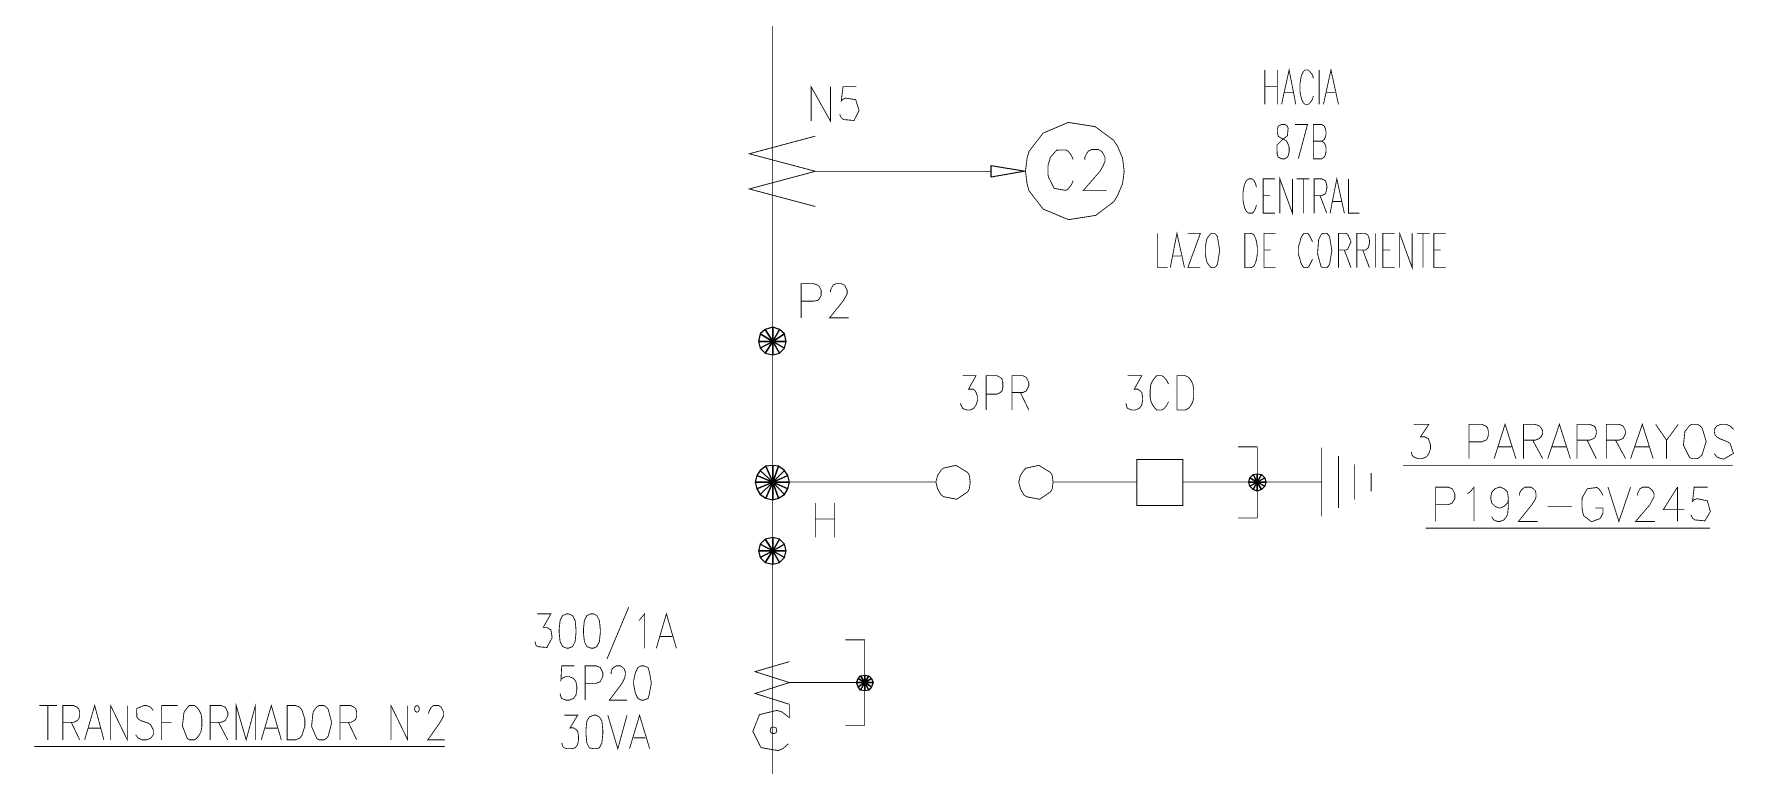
# Model space of a CAD drawing. Header units: millimetres. Extents: x -1355 to 3509, y -1443 to -567.
# Drawn here: x 3232.2 to 3323.7, y -950.7 to -911.3 of the extents above; entities that cross this region are included whole.
import ezdxf

# ---------------------------------------------------------------- set-up
doc = ezdxf.new("R2010")
doc.units = ezdxf.units.MM

msp = doc.modelspace()

# ---------------------------------------------------------------- linework, layer by layer
at = {"color": 0, "const_width": 0.045}
for points in [[(3271.987, -747.49), (3271.987, -954.933)], [(3298.472, -913.276), (3298.472, -915.124)], [(3299.149, -913.276), (3299.149, -915.124)], [(3299.374, -915.124), (3299.78, -913.276), (3300.14, -915.124)], [(3301.085, -913.725), (3301.04, -913.546), (3300.906, -913.368), (3300.814, -913.276), (3300.636, -913.276), (3300.545, -913.368), (3300.454, -913.546), (3300.41, -913.725), (3300.366, -913.998), (3300.366, -914.447), (3300.41, -914.673), (3300.454, -914.851), (3300.545, -915.033), (3300.636, -915.124), (3300.814, -915.124), (3300.906, -915.033), (3301.04, -914.851), (3301.085, -914.673)], [(3301.401, -913.276), (3301.401, -915.124)], [(3301.627, -915.124), (3302.032, -913.276), (3302.437, -915.124)], [(3274.057, -916.025), (3274.057, -914.177), (3275.096, -916.025), (3275.096, -914.177)], [(3276.492, -914.177), (3275.77, -914.177), (3275.679, -914.942), (3275.77, -914.851), (3275.905, -914.787), (3276.456, -914.872), (3276.638, -915.459), (3276.362, -915.992), (3275.8, -915.942), (3275.679, -915.843), (3275.592, -915.664)], [(3298.472, -914.177), (3299.149, -914.177)], [(3299.509, -914.494), (3300.005, -914.494)], [(3301.806, -914.494), (3302.257, -914.494)], [(3300.275, -918.051), (3300.771, -916.204), (3300.094, -916.204)], [(3301.085, -918.051), (3301.085, -916.204), (3301.536, -916.204), (3301.671, -916.295), (3301.715, -916.385), (3301.762, -916.564), (3301.762, -916.746), (3301.715, -916.925), (3301.671, -917.016), (3301.536, -917.104), (3301.085, -917.104)], [(3274.283, -920.62), (3270.726, -919.673), (3274.283, -918.725), (3270.726, -917.781), (3274.283, -916.834)], [(3288.157, -918.095), (3288.067, -917.872), (3287.888, -917.646), (3287.776, -917.576), (3287.272, -917.585), (3286.926, -917.978), (3286.896, -918.095), (3286.806, -918.411), (3286.806, -918.907), (3286.832, -919.048), (3287.14, -919.643), (3287.75, -919.752), (3287.888, -919.673), (3288.067, -919.447), (3288.157, -919.221)], [(3288.788, -918.095), (3288.788, -917.961), (3288.879, -917.781), (3288.97, -917.646), (3289.148, -917.556), (3289.509, -917.556), (3289.688, -917.646), (3289.779, -917.781), (3289.87, -917.961), (3289.87, -918.186), (3289.779, -918.411), (3289.6, -918.725), (3288.697, -919.764), (3289.959, -919.764)], [(3301.536, -917.104), (3301.671, -917.195), (3301.715, -917.285), (3301.762, -917.421), (3301.762, -917.69), (3301.715, -917.872), (3301.671, -917.961), (3301.536, -918.051), (3301.085, -918.051)], [(3283.744, -918.725), (3274.283, -918.725)], [(3298.023, -919.582), (3297.976, -919.403), (3297.888, -919.221), (3297.797, -919.133), (3297.619, -919.133), (3297.48, -919.221), (3297.393, -919.403), (3297.345, -919.582), (3297.302, -919.851), (3297.302, -920.303), (3297.345, -920.529), (3297.393, -920.708), (3297.48, -920.89), (3297.619, -920.978), (3297.797, -920.978), (3297.888, -920.89), (3297.976, -920.708), (3298.023, -920.529)], [(3298.383, -920.978), (3298.383, -919.133), (3299.014, -919.133)], [(3299.283, -920.978), (3299.283, -919.133), (3299.959, -920.978), (3299.959, -919.133)], [(3300.185, -919.133), (3300.859, -919.133)], [(3300.545, -919.133), (3300.545, -920.978)], [(3301.131, -920.978), (3301.131, -919.133), (3301.536, -919.133), (3301.715, -919.221), (3301.762, -919.312), (3301.806, -919.494), (3301.806, -919.673), (3301.762, -919.851), (3301.715, -919.942), (3301.536, -920.033), (3301.131, -920.033)], [(3301.985, -920.978), (3302.346, -919.133), (3302.753, -920.978)], [(3302.976, -919.133), (3302.976, -920.978), (3303.563, -920.978)], [(3298.383, -920.033), (3298.745, -920.033)], [(3301.445, -920.033), (3301.806, -920.978)], [(3302.123, -920.347), (3302.619, -920.347)], [(3298.383, -920.978), (3299.014, -920.978)], [(3292.706, -922.06), (3292.706, -923.908), (3293.248, -923.908)], [(3293.383, -923.908), (3293.744, -922.06), (3294.149, -923.908)], [(3294.328, -923.908), (3295.005, -922.06), (3294.328, -922.06)], [(3298.428, -923.908), (3298.428, -922.06), (3299.059, -922.06)], [(3301.04, -922.511), (3300.859, -922.151), (3300.771, -922.06), (3300.589, -922.06), (3300.501, -922.151), (3300.41, -922.33), (3300.366, -922.511), (3300.275, -922.782), (3300.275, -923.186), (3300.366, -923.456), (3300.41, -923.637), (3300.501, -923.817), (3300.589, -923.908), (3300.771, -923.908), (3300.859, -923.817), (3301.04, -923.456)], [(3302.437, -923.908), (3302.437, -922.06), (3302.841, -922.06), (3302.932, -922.113), (3303.114, -922.511), (3302.932, -922.91), (3302.841, -922.961), (3302.437, -922.961)], [(3303.428, -923.908), (3303.428, -922.06), (3303.879, -922.06), (3304.014, -922.151), (3304.059, -922.242), (3304.102, -922.421), (3304.102, -922.599), (3304.059, -922.782), (3304.014, -922.872), (3303.879, -922.961), (3303.428, -922.961)], [(3304.419, -922.06), (3304.419, -923.908)], [(3304.823, -923.908), (3304.823, -922.06), (3305.454, -922.06)], [(3305.725, -923.908), (3305.725, -922.06), (3306.401, -923.908), (3306.401, -922.06)], [(3306.671, -922.06), (3307.346, -922.06)], [(3306.985, -922.06), (3306.985, -923.908)], [(3307.571, -923.908), (3307.571, -922.06), (3308.202, -922.06)], [(3298.428, -922.961), (3298.788, -922.961)], [(3302.753, -922.961), (3303.111, -923.908)], [(3303.745, -922.961), (3304.102, -923.908)], [(3304.823, -922.961), (3305.228, -922.961)], [(3307.571, -922.961), (3307.932, -922.961)], [(3293.519, -923.277), (3293.967, -923.277)], [(3294.328, -923.908), (3295.005, -923.908)], [(3298.428, -923.908), (3299.059, -923.908)], [(3304.823, -923.908), (3305.454, -923.908)], [(3307.571, -923.908), (3308.202, -923.908)], [(3273.518, -926.608), (3273.518, -924.764), (3274.193, -924.764), (3274.418, -924.851), (3274.509, -924.943), (3274.6, -925.125), (3274.6, -925.394), (3274.509, -925.573), (3274.418, -925.664), (3274.193, -925.708), (3273.518, -925.708)], [(3275.096, -925.212), (3275.096, -925.125), (3275.23, -924.851), (3275.41, -924.764), (3275.679, -924.764), (3275.861, -924.851), (3275.996, -925.125), (3275.996, -925.303), (3275.905, -925.482), (3275.77, -925.708), (3275.049, -926.608), (3276.084, -926.608)], [(3282.21, -929.717), (3282.932, -929.717), (3282.527, -930.438), (3282.753, -930.438), (3282.888, -930.529), (3282.932, -930.62), (3283.022, -930.89), (3283.022, -931.025), (3282.932, -931.295), (3282.796, -931.474), (3282.617, -931.565), (3282.436, -931.565), (3282.21, -931.474), (3282.076, -931.204)], [(3283.474, -931.565), (3283.474, -929.717), (3284.057, -929.717), (3284.239, -929.808), (3284.328, -929.899), (3284.374, -930.077), (3284.374, -930.348), (3284.328, -930.529), (3284.239, -930.62), (3284.057, -930.708), (3283.474, -930.708)], [(3284.87, -931.565), (3284.87, -929.717), (3285.454, -929.717), (3285.636, -929.808), (3285.77, -930.077), (3285.77, -930.26), (3285.636, -930.529), (3285.454, -930.62), (3284.87, -930.62)], [(3291.085, -929.717), (3291.85, -929.717), (3291.445, -930.438), (3291.627, -930.438), (3291.762, -930.529), (3291.85, -930.617), (3291.897, -930.89), (3291.897, -931.025), (3291.85, -931.295), (3291.715, -931.474), (3291.492, -931.565), (3291.31, -931.565), (3291.085, -931.474), (3291.04, -931.386), (3290.996, -931.204)], [(3293.293, -930.168), (3293.202, -929.986), (3293.067, -929.808), (3292.932, -929.717), (3292.662, -929.717), (3292.571, -929.808), (3292.436, -929.986), (3292.345, -930.168), (3292.302, -930.438), (3292.302, -930.89), (3292.345, -931.113), (3292.436, -931.295), (3292.571, -931.474), (3292.662, -931.565), (3292.932, -931.565), (3293.067, -931.474), (3293.202, -931.295), (3293.293, -931.113)], [(3285.319, -930.62), (3285.77, -931.565)], [(3310.815, -934.177), (3311.401, -932.33), (3311.985, -934.177)], [(3313.698, -934.177), (3314.328, -932.33), (3314.915, -934.177)], [(3318.158, -934.177), (3318.789, -932.33), (3319.372, -934.177)], [(3306.489, -932.33), (3307.302, -932.33), (3306.85, -933.008), (3307.076, -933.008), (3307.257, -933.096), (3307.302, -933.186), (3307.393, -933.456), (3307.393, -933.638), (3307.302, -933.908), (3307.167, -934.086), (3306.941, -934.177), (3306.715, -934.177), (3306.489, -934.086), (3306.401, -933.996), (3306.354, -933.817)], [(3309.463, -934.177), (3309.463, -932.33), (3310.14, -932.33), (3310.363, -932.421), (3310.454, -932.512), (3310.501, -932.691), (3310.501, -932.917), (3310.454, -933.096), (3310.363, -933.186), (3310.14, -933.277), (3309.463, -933.277)], [(3312.393, -934.177), (3312.393, -932.33), (3313.023, -932.33), (3313.246, -932.421), (3313.337, -932.512), (3313.428, -932.691), (3313.428, -932.826), (3313.337, -933.008), (3313.246, -933.096), (3313.023, -933.186), (3312.393, -933.186)], [(3312.888, -933.186), (3313.428, -934.177)], [(3315.275, -934.177), (3315.275, -932.33), (3315.95, -932.33), (3316.175, -932.421), (3316.266, -932.512), (3316.31, -932.691), (3316.31, -932.826), (3316.266, -933.008), (3316.175, -933.096), (3315.95, -933.186), (3315.275, -933.186)], [(3315.815, -933.186), (3316.31, -934.177)], [(3316.85, -934.177), (3316.85, -932.33), (3317.528, -932.33), (3317.75, -932.421), (3317.889, -932.691), (3317.889, -932.826), (3317.75, -933.096), (3317.528, -933.186), (3316.85, -933.186)], [(3317.346, -933.186), (3317.889, -934.177)], [(3319.507, -932.33), (3320.094, -933.186), (3320.094, -934.177)], [(3320.725, -932.33), (3320.094, -933.186)], [(3323.698, -932.6), (3323.519, -932.421), (3323.293, -932.33), (3323.023, -932.33), (3322.798, -932.421), (3322.663, -932.6), (3322.663, -932.735), (3322.707, -932.917), (3322.798, -933.008), (3322.932, -933.096), (3323.381, -933.277), (3323.505, -933.351), (3323.695, -933.896), (3323.179, -934.198), (3323.023, -934.177), (3322.798, -934.086), (3322.663, -933.908)], [(3298.067, -933.546), (3297.032, -933.546)], [(3298.067, -933.546), (3298.067, -937.374)], [(3301.536, -937.286), (3301.536, -933.591)], [(3302.437, -936.834), (3302.437, -934.043)], [(3311.041, -933.546), (3311.762, -933.546)], [(3313.923, -933.546), (3314.689, -933.546)], [(3318.381, -933.546), (3319.149, -933.546)], [(3303.293, -936.386), (3303.293, -934.491)], [(3304.193, -935.934), (3304.193, -934.943)], [(3305.906, -934.538), (3323.654, -934.538)], [(3271.987, -935.438), (3280.77, -935.438)], [(3287.076, -935.438), (3291.58, -935.438)], [(3294.057, -935.438), (3301.536, -935.438)], [(3307.663, -937.556), (3307.663, -935.708), (3308.337, -935.708), (3308.563, -935.799), (3308.697, -936.069), (3308.697, -936.339), (3308.607, -936.474), (3308.563, -936.565), (3308.337, -936.656), (3307.663, -936.656)], [(3309.375, -936.069), (3309.509, -935.978), (3309.733, -935.708), (3309.733, -937.556)], [(3311.58, -936.339), (3311.536, -936.565), (3311.355, -936.743), (3311.132, -936.834), (3311.085, -936.834), (3310.859, -936.743), (3310.68, -936.565), (3310.636, -936.339), (3310.636, -936.248), (3310.68, -935.978), (3310.859, -935.799), (3311.085, -935.708), (3311.132, -935.708), (3311.355, -935.799), (3311.536, -935.978), (3311.58, -936.339), (3311.58, -936.743), (3311.536, -937.195), (3311.355, -937.465), (3311.132, -937.556), (3310.994, -937.556), (3310.771, -937.465), (3310.68, -937.286)], [(3312.167, -936.16), (3312.167, -936.069), (3312.258, -935.89), (3312.346, -935.799), (3312.481, -935.708), (3312.797, -935.708), (3312.932, -935.799), (3313.023, -935.89), (3313.067, -936.069), (3313.067, -936.248), (3313.023, -936.386), (3312.841, -936.656), (3312.12, -937.556), (3313.158, -937.556)], [(3316.672, -936.16), (3316.58, -935.978), (3316.446, -935.799), (3316.337, -935.729), (3315.827, -935.797), (3315.554, -936.271), (3315.546, -936.386), (3315.546, -936.834), (3315.589, -937.104), (3315.63, -937.242), (3316.055, -937.573), (3316.519, -937.397), (3316.58, -937.286), (3316.672, -937.104), (3316.672, -936.834), (3316.266, -936.834)], [(3316.941, -935.708), (3317.528, -937.556), (3318.158, -935.708)], [(3318.519, -936.16), (3318.519, -936.069), (3318.654, -935.799), (3318.833, -935.708), (3319.103, -935.708), (3319.238, -935.799), (3319.329, -935.89), (3319.42, -936.069), (3319.42, -936.248), (3319.329, -936.386), (3319.194, -936.656), (3318.428, -937.556), (3319.463, -937.556)], [(3320.68, -935.708), (3319.915, -936.925), (3321.041, -936.925)], [(3320.68, -935.708), (3320.68, -937.556)], [(3322.302, -935.708), (3321.581, -935.708), (3321.49, -936.474), (3321.581, -936.386), (3321.727, -936.33), (3322.287, -936.448), (3322.452, -937.019), (3322.155, -937.523), (3321.607, -937.471), (3321.49, -937.374), (3321.401, -937.195)], [(3274.283, -936.565), (3274.283, -938.412)], [(3275.319, -936.565), (3275.319, -938.412)], [(3313.698, -936.743), (3315.006, -936.743)], [(3274.283, -937.421), (3275.319, -937.421)], [(3298.067, -937.374), (3297.032, -937.374)], [(3307.123, -937.917), (3322.437, -937.917)], [(3264.239, -942.164), (3263.066, -944.959)], [(3259.33, -942.525), (3260.049, -942.525), (3259.644, -943.247), (3259.823, -943.247), (3259.96, -943.338), (3260.049, -943.381), (3260.095, -943.652), (3260.116, -943.81), (3259.835, -944.334), (3259.318, -944.287), (3259.239, -944.193), (3259.192, -944.012)], [(3264.779, -942.886), (3264.87, -942.795), (3265.095, -942.525), (3265.095, -944.373)], [(3265.726, -944.373), (3266.266, -942.525), (3266.806, -944.373)], [(3265.949, -943.742), (3266.58, -943.742)], [(3275.905, -943.921), (3276.941, -943.921), (3276.941, -948.516), (3275.905, -948.516)], [(3272.887, -945.094), (3271.04, -945.633), (3272.887, -946.22), (3271.04, -946.807), (3272.887, -947.39)], [(3261.309, -945.32), (3260.635, -945.32), (3260.59, -946.085), (3260.635, -945.994), (3260.861, -945.903), (3261.04, -945.903), (3261.266, -945.994), (3261.4, -946.173), (3261.445, -946.446), (3261.445, -946.625), (3261.4, -946.895), (3261.266, -947.076), (3261.04, -947.164), (3260.861, -947.164), (3260.635, -947.076), (3260.59, -946.986), (3260.544, -946.807)], [(3261.896, -947.164), (3261.896, -945.32), (3262.482, -945.32), (3262.708, -945.408), (3262.843, -945.681), (3262.843, -945.903), (3262.708, -946.173), (3262.482, -946.264), (3261.896, -946.264)], [(3263.292, -945.768), (3263.292, -945.681), (3263.339, -945.499), (3263.427, -945.408), (3263.561, -945.32), (3263.787, -945.32), (3263.922, -945.408), (3264.013, -945.499), (3264.057, -945.681), (3264.057, -945.816), (3264.013, -945.994), (3263.878, -946.264), (3263.201, -947.164), (3264.148, -947.164)], [(3272.887, -946.22), (3276.941, -946.22)], [(3232.526, -947.455), (3233.473, -947.455)], [(3232.977, -947.455), (3232.977, -949.302)], [(3233.787, -949.302), (3233.787, -947.455), (3234.373, -947.455), (3234.555, -947.546), (3234.643, -947.636), (3234.69, -947.816), (3234.69, -947.997), (3234.643, -948.176), (3234.555, -948.267), (3234.373, -948.358), (3233.787, -948.358)], [(3234.96, -949.302), (3235.499, -947.455), (3235.995, -949.302)], [(3236.356, -949.302), (3236.356, -947.455), (3237.256, -949.302), (3237.256, -947.455)], [(3238.652, -947.728), (3238.517, -947.546), (3238.291, -947.455), (3238.168, -947.447), (3237.757, -947.622), (3237.769, -948.076), (3237.843, -948.176), (3237.977, -948.267), (3238.382, -948.402), (3238.517, -948.493), (3238.652, -948.762), (3238.652, -949.033), (3238.517, -949.212), (3238.291, -949.302), (3238.068, -949.302), (3237.843, -949.212), (3237.708, -949.033)], [(3239.103, -949.302), (3239.103, -947.455), (3239.96, -947.455)], [(3241.717, -949.302), (3241.717, -947.455), (3242.3, -947.455), (3242.526, -947.546), (3242.661, -947.816), (3242.661, -947.997), (3242.526, -948.267), (3242.3, -948.358), (3241.717, -948.358)], [(3243.113, -949.302), (3243.113, -947.455), (3243.652, -949.302), (3244.148, -947.455), (3244.148, -949.302)], [(3244.465, -949.302), (3245.005, -947.455), (3245.543, -949.302)], [(3248.699, -949.302), (3248.699, -947.455), (3249.283, -947.455), (3249.465, -947.546), (3249.553, -947.636), (3249.6, -947.816), (3249.6, -947.997), (3249.553, -948.176), (3249.465, -948.267), (3249.283, -948.358), (3248.699, -948.358)], [(3251.447, -949.302), (3251.447, -947.455), (3252.347, -949.302), (3252.347, -947.455)], [(3253.474, -947.907), (3253.474, -947.816), (3253.609, -947.546), (3253.743, -947.455), (3254.013, -947.455), (3254.148, -947.546), (3254.283, -947.816), (3254.283, -947.997), (3254.192, -948.176), (3254.057, -948.402), (3253.426, -949.302), (3254.329, -949.302)], [(3272.843, -949.508), (3272.527, -949.778), (3272.277, -949.878), (3271.354, -949.719), (3270.92, -948.845), (3271.277, -947.942), (3272.216, -947.716), (3272.482, -947.795), (3272.887, -948.112), (3272.887, -947.39)], [(3234.239, -948.358), (3234.69, -949.302)], [(3235.139, -948.672), (3235.816, -948.672)], [(3239.103, -948.358), (3239.643, -948.358)], [(3242.165, -948.358), (3242.661, -949.302)], [(3244.69, -948.672), (3245.32, -948.672)], [(3249.148, -948.358), (3249.6, -949.302)], [(3260.77, -947.976), (3261.492, -947.976), (3261.086, -948.652), (3261.266, -948.652), (3261.4, -948.742), (3261.492, -948.833), (3261.535, -949.102), (3261.535, -949.282), (3261.492, -949.552), (3261.356, -949.733), (3261.13, -949.778), (3260.949, -949.778), (3260.77, -949.733), (3260.679, -949.642), (3260.635, -949.463)], [(3263.113, -947.976), (3263.652, -949.778), (3264.148, -947.976)], [(3264.283, -949.778), (3264.823, -947.976), (3265.366, -949.778)], [(3232.256, -949.663), (3254.329, -949.663)], [(3264.509, -949.194), (3265.14, -949.194)]]:
    msp.add_lwpolyline(points, dxfattribs=at)
for points in [[(3290.905, -918.725), (3290.814, -918.007), (3290.545, -917.376), (3290.336, -917.054), (3289.339, -916.321), (3287.888, -916.095), (3286.545, -916.67), (3285.788, -917.643), (3285.679, -918.007), (3285.592, -918.725), (3285.679, -919.403), (3285.782, -919.772), (3286.545, -920.755), (3287.905, -921.326), (3289.368, -921.096), (3290.345, -920.359), (3290.545, -920.033), (3290.814, -919.403), (3290.905, -918.725)], [(3299.374, -916.204), (3299.193, -916.295), (3299.149, -916.473), (3299.149, -916.655), (3299.193, -916.834), (3299.328, -916.925), (3299.509, -917.016), (3299.645, -917.104), (3299.733, -917.285), (3299.78, -917.421), (3299.78, -917.69), (3299.733, -917.872), (3299.688, -917.961), (3299.554, -918.051), (3299.374, -918.051), (3299.193, -917.961), (3299.137, -917.813), (3299.123, -917.318), (3299.395, -917.045), (3299.688, -916.813), (3299.727, -916.411), (3299.688, -916.295), (3299.554, -916.204), (3299.374, -916.204)], [(3295.589, -922.06), (3295.501, -922.151), (3295.366, -922.33), (3295.319, -922.511), (3295.275, -922.782), (3295.275, -923.186), (3295.319, -923.456), (3295.366, -923.637), (3295.501, -923.817), (3295.589, -923.908), (3295.771, -923.908), (3295.862, -923.817), (3295.923, -923.72), (3296.046, -922.984), (3295.923, -922.251), (3295.862, -922.151), (3295.771, -922.06), (3295.589, -922.06)], [(3297.393, -923.908), (3297.393, -922.06), (3297.753, -922.06), (3297.888, -922.151), (3297.976, -922.33), (3298.023, -922.511), (3298.067, -922.782), (3298.067, -923.186), (3298.023, -923.456), (3297.976, -923.637), (3297.888, -923.817), (3297.753, -923.908), (3297.393, -923.908)], [(3301.58, -922.06), (3301.492, -922.151), (3301.401, -922.33), (3301.366, -922.421), (3301.31, -923.16), (3301.495, -923.843), (3301.58, -923.908), (3301.806, -923.908), (3301.897, -923.817), (3301.959, -923.72), (3302.082, -922.984), (3301.959, -922.251), (3301.897, -922.151), (3301.806, -922.06), (3301.58, -922.06)], [(3293.744, -931.565), (3293.744, -929.717), (3294.193, -929.717), (3294.374, -929.808), (3294.509, -929.986), (3294.597, -930.168), (3294.645, -930.438), (3294.645, -930.89), (3294.597, -931.113), (3294.509, -931.295), (3294.374, -931.474), (3294.193, -931.565), (3293.744, -931.565)], [(3321.446, -932.33), (3321.31, -932.421), (3321.176, -932.6), (3321.082, -932.705), (3321, -933.453), (3321.332, -934.116), (3321.446, -934.177), (3321.76, -934.177), (3321.897, -934.086), (3322.003, -933.969), (3322.226, -933.251), (3322.012, -932.538), (3321.897, -932.421), (3321.76, -932.33), (3321.446, -932.33)], [(3280.77, -935.438), (3280.861, -935.078), (3281.04, -934.808), (3281.157, -934.691), (3281.85, -934.535), (3282.48, -934.922), (3282.571, -935.078), (3282.617, -935.438), (3282.571, -935.799), (3282.482, -935.961), (3281.893, -936.362), (3281.184, -936.224), (3281.04, -936.113), (3280.861, -935.799), (3280.77, -935.438)], [(3285.231, -935.438), (3285.319, -935.078), (3285.501, -934.808), (3285.617, -934.691), (3286.31, -934.535), (3286.941, -934.922), (3287.032, -935.078), (3287.076, -935.438), (3287.032, -935.799), (3286.943, -935.961), (3286.354, -936.362), (3285.644, -936.224), (3285.501, -936.113), (3285.319, -935.799), (3285.231, -935.438)], [(3294.057, -934.222), (3294.057, -936.7), (3291.58, -936.7), (3291.58, -934.222), (3294.057, -934.222)], [(3260.905, -942.525), (3260.679, -942.616), (3260.544, -942.886), (3260.5, -943.338), (3260.5, -943.563), (3260.544, -944.012), (3260.679, -944.282), (3260.905, -944.373), (3260.995, -944.373), (3261.221, -944.282), (3261.356, -944.012), (3261.4, -943.563), (3261.4, -943.338), (3261.356, -942.886), (3261.221, -942.616), (3260.995, -942.525), (3260.905, -942.525)], [(3262.212, -942.525), (3261.987, -942.616), (3261.852, -942.886), (3261.806, -943.338), (3261.806, -943.563), (3261.852, -944.012), (3261.987, -944.282), (3262.212, -944.373), (3262.347, -944.373), (3262.526, -944.282), (3262.661, -944.012), (3262.708, -943.563), (3262.708, -943.338), (3262.661, -942.886), (3262.526, -942.616), (3262.347, -942.525), (3262.212, -942.525)], [(3264.914, -945.32), (3264.735, -945.408), (3264.6, -945.681), (3264.509, -946.085), (3264.509, -946.355), (3264.6, -946.807), (3264.735, -947.076), (3264.914, -947.164), (3265.049, -947.164), (3265.275, -947.076), (3265.336, -946.903), (3265.459, -946.241), (3265.336, -945.581), (3265.275, -945.408), (3265.049, -945.32), (3264.914, -945.32)], [(3240.59, -947.455), (3240.5, -947.546), (3240.365, -947.728), (3240.303, -947.836), (3240.221, -948.555), (3240.479, -949.221), (3240.59, -949.302), (3240.86, -949.302), (3240.995, -949.212), (3241.13, -949.033), (3241.221, -948.854), (3241.265, -948.581), (3241.265, -948.176), (3241.221, -947.907), (3241.13, -947.728), (3240.995, -947.546), (3240.86, -947.455), (3240.59, -947.455)], [(3245.86, -949.302), (3245.86, -947.455), (3246.309, -947.455), (3246.535, -947.546), (3246.669, -947.728), (3246.717, -947.907), (3246.805, -948.176), (3246.805, -948.581), (3246.717, -948.854), (3246.669, -949.033), (3246.535, -949.212), (3246.309, -949.302), (3245.86, -949.302)], [(3247.573, -947.455), (3247.438, -947.546), (3247.3, -947.728), (3247.248, -947.854), (3247.171, -948.581), (3247.447, -949.221), (3247.573, -949.302), (3247.843, -949.302), (3247.978, -949.212), (3248.069, -949.097), (3248.254, -948.379), (3248.069, -947.663), (3247.978, -947.546), (3247.843, -947.455), (3247.573, -947.455)], [(3252.978, -947.636), (3252.931, -947.502), (3252.843, -947.455), (3252.752, -947.502), (3252.708, -947.636), (3252.752, -947.772), (3252.843, -947.816), (3252.931, -947.772), (3252.978, -947.636)], [(3262.347, -947.976), (3262.121, -948.068), (3261.987, -948.291), (3261.94, -948.742), (3261.94, -949.012), (3261.987, -949.463), (3262.121, -949.733), (3262.347, -949.778), (3262.482, -949.778), (3262.661, -949.733), (3262.796, -949.463), (3262.843, -949.012), (3262.843, -948.742), (3262.796, -948.291), (3262.661, -948.068), (3262.482, -947.976), (3262.347, -947.976)], [(3271.852, -948.787), (3271.896, -948.652), (3272.032, -948.607), (3272.166, -948.652), (3272.213, -948.787), (3272.166, -948.921), (3272.032, -948.968), (3271.896, -948.921), (3271.852, -948.787)]]:
    msp.add_lwpolyline(points, close=True, dxfattribs=at)
at = {"color": 0}
for points in [[(3283.744, -918.411), (3285.588, -918.725), (3283.744, -919.042)], [(3271.31, -927.465), (3271.221, -927.872), (3271.987, -927.872)], [(3271.582, -927.239), (3271.31, -927.465), (3271.987, -927.872)], [(3271.987, -927.104), (3271.582, -927.239), (3271.987, -927.872)], [(3272.347, -927.239), (3271.987, -927.104), (3271.987, -927.872)], [(3272.617, -927.465), (3272.347, -927.239), (3271.987, -927.872)], [(3272.708, -927.872), (3272.617, -927.465), (3271.987, -927.872)], [(3271.221, -927.872), (3271.31, -928.23), (3271.987, -927.872)], [(3271.31, -928.23), (3271.582, -928.503), (3271.987, -927.872)], [(3271.582, -928.503), (3271.987, -928.591), (3271.987, -927.872)], [(3271.987, -928.591), (3272.347, -928.503), (3271.987, -927.872)], [(3272.347, -928.503), (3272.617, -928.23), (3271.987, -927.872)], [(3272.617, -928.23), (3272.708, -927.872), (3271.987, -927.872)], [(3271.31, -934.808), (3271.13, -935.078), (3271.987, -935.438)], [(3271.627, -934.582), (3271.31, -934.808), (3271.987, -935.438)], [(3271.987, -934.538), (3271.627, -934.582), (3271.987, -935.438)], [(3272.301, -934.582), (3271.987, -934.538), (3271.987, -935.438)], [(3272.617, -934.808), (3272.301, -934.582), (3271.987, -935.438)], [(3272.796, -935.078), (3272.617, -934.808), (3271.987, -935.438)], [(3297.841, -935.034), (3298.067, -934.986), (3298.067, -935.438)], [(3298.067, -934.986), (3298.293, -935.034), (3298.067, -935.438)], [(3271.13, -935.078), (3271.04, -935.438), (3271.987, -935.438)], [(3271.04, -935.438), (3271.13, -935.799), (3271.987, -935.438)], [(3271.13, -935.799), (3271.31, -936.113), (3271.987, -935.438)], [(3271.31, -936.113), (3271.627, -936.295), (3271.987, -935.438)], [(3271.627, -936.295), (3271.987, -936.386), (3271.987, -935.438)], [(3272.887, -935.438), (3272.796, -935.078), (3271.987, -935.438)], [(3271.987, -936.386), (3272.301, -936.295), (3271.987, -935.438)], [(3272.301, -936.295), (3272.617, -936.113), (3271.987, -935.438)], [(3272.617, -936.113), (3272.796, -935.799), (3271.987, -935.438)], [(3272.796, -935.799), (3272.887, -935.438), (3271.987, -935.438)], [(3297.619, -935.438), (3297.662, -935.212), (3298.067, -935.438)], [(3297.662, -935.664), (3297.619, -935.438), (3298.067, -935.438)], [(3297.662, -935.212), (3297.841, -935.034), (3298.067, -935.438)], [(3297.841, -935.843), (3297.662, -935.664), (3298.067, -935.438)], [(3298.067, -935.934), (3297.841, -935.843), (3298.067, -935.438)], [(3298.293, -935.034), (3298.472, -935.212), (3298.067, -935.438)], [(3298.472, -935.212), (3298.519, -935.438), (3298.067, -935.438)], [(3298.519, -935.438), (3298.472, -935.664), (3298.067, -935.438)], [(3298.472, -935.664), (3298.293, -935.843), (3298.067, -935.438)], [(3298.293, -935.843), (3298.067, -935.934), (3298.067, -935.438)], [(3271.582, -938.5), (3271.31, -938.772), (3271.987, -939.133)], [(3271.987, -938.412), (3271.582, -938.5), (3271.987, -939.133)], [(3272.347, -938.5), (3271.987, -938.412), (3271.987, -939.133)], [(3272.617, -938.772), (3272.347, -938.5), (3271.987, -939.133)], [(3271.31, -938.772), (3271.221, -939.133), (3271.987, -939.133)], [(3271.221, -939.133), (3271.31, -939.491), (3271.987, -939.133)], [(3271.31, -939.491), (3271.582, -939.764), (3271.987, -939.133)], [(3271.582, -939.764), (3271.987, -939.852), (3271.987, -939.133)], [(3272.708, -939.133), (3272.617, -938.772), (3271.987, -939.133)], [(3271.987, -939.852), (3272.347, -939.764), (3271.987, -939.133)], [(3272.347, -939.764), (3272.617, -939.491), (3271.987, -939.133)], [(3272.617, -939.491), (3272.708, -939.133), (3271.987, -939.133)], [(3276.58, -945.994), (3276.717, -945.859), (3276.941, -946.22)], [(3276.717, -945.859), (3276.941, -945.816), (3276.941, -946.22)], [(3276.941, -945.816), (3277.166, -945.859), (3276.941, -946.22)], [(3277.166, -945.859), (3277.301, -945.994), (3276.941, -946.22)], [(3276.492, -946.22), (3276.58, -945.994), (3276.941, -946.22)], [(3276.58, -946.446), (3276.492, -946.22), (3276.941, -946.22)], [(3276.717, -946.625), (3276.58, -946.446), (3276.941, -946.22)], [(3276.941, -946.669), (3276.717, -946.625), (3276.941, -946.22)], [(3277.301, -945.994), (3277.392, -946.22), (3276.941, -946.22)], [(3277.392, -946.22), (3277.301, -946.446), (3276.941, -946.22)], [(3277.301, -946.446), (3277.166, -946.625), (3276.941, -946.22)], [(3277.166, -946.625), (3276.941, -946.669), (3276.941, -946.22)]]:
    msp.add_lwpolyline(points, close=True, dxfattribs=at)

doc.saveas('drawing.dxf')
